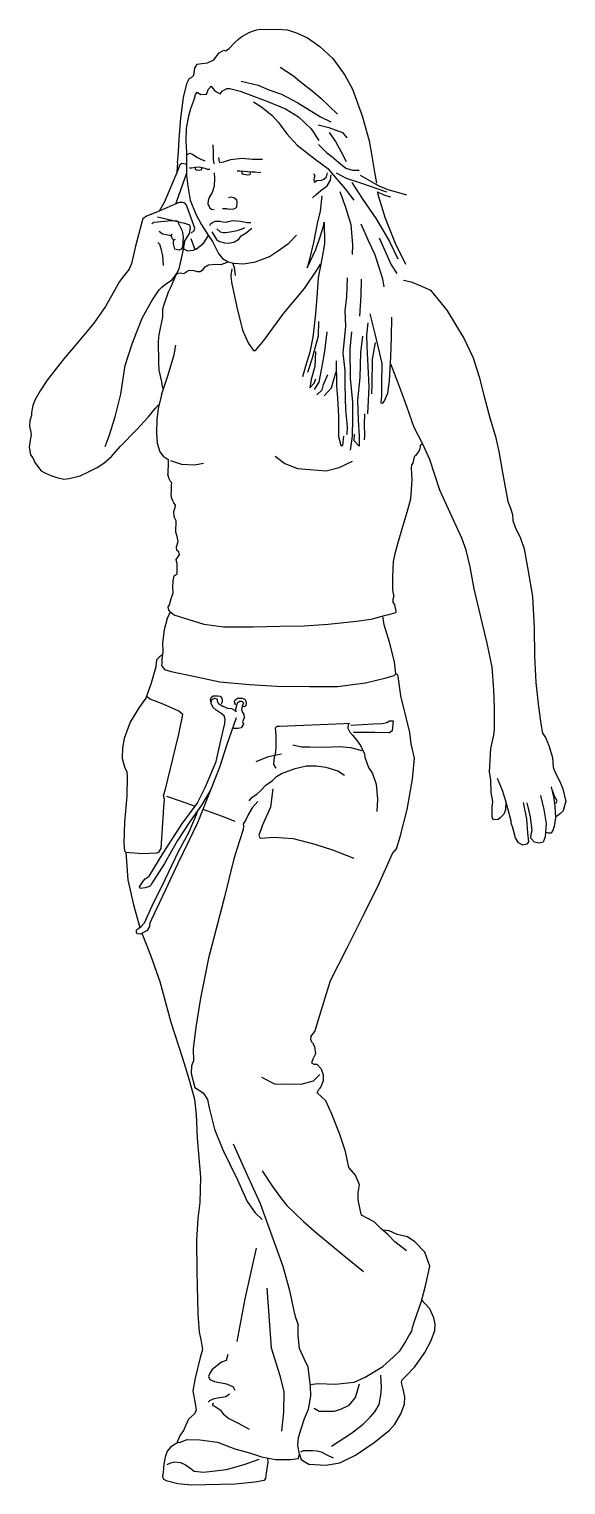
# Model space of a CAD drawing. Header units: millimetres. Extents: x -209 to 399, y -1 to 1649.
import ezdxf

# ---------------------------------------------------------------- set-up
doc = ezdxf.new("R2010")
doc.units = ezdxf.units.MM
doc.layers.add('ceco.net 129', color=7, linetype='Continuous')

msp = doc.modelspace()

# ---------------------------------------------------------------- linework, layer by layer
at = {"layer": 'ceco.net 129'}
for points in [[(-40.7, 1497.1), (-39.5, 1509.9), (-38.6, 1523.8), (-36.9, 1548.4), (-35.3, 1559.5), (-33.6, 1571.9), (-29.5, 1587.9), (-27, 1593.4), (-24.7, 1594.2), (-22.2, 1596.6), (-20.9, 1604.6), (-18.2, 1609.1), (-13, 1610), (-6.6, 1610.6), (0.4, 1614.1), (6.5, 1621.9), (11.8, 1624.9), (13.8, 1624.2), (18.1, 1626.9), (23.9, 1633.3), (28.6, 1637.7), (32.2, 1640.7), (41.3, 1645.6), (48.8, 1648), (53.6, 1648.7), (60.7, 1648.4), (72.3, 1648.9), (84.1, 1648), (94.1, 1644.8), (106.7, 1639), (120.5, 1629.2), (135.2, 1615.8), (148.8, 1596.7), (157.6, 1580.8), (168.5, 1550.6), (176.3, 1522.5)], [(75.5, 1605.8), (90.7, 1595.8), (98.2, 1589.7), (111.9, 1579.1), (121.7, 1570.6), (140.4, 1552.4)], [(-21.2, 1570.7), (-20.2, 1575), (-18.3, 1577.6), (-14.2, 1574.8), (-7.8, 1575.4), (-5.5, 1580.7), (-2.5, 1584.1), (-0.7, 1581.6), (1.3, 1579.2), (3.7, 1577.9), (7.7, 1575.5)], [(31.6, 1590.1), (50.8, 1585.5), (63, 1580.1), (77.1, 1575.1), (95.5, 1565.5), (108.6, 1557.6), (121.4, 1549.7), (133, 1543.9)], [(-21.2, 1570.7), (-25.7, 1558.7), (-28.3, 1550.4), (-30.7, 1536.6), (-31.1, 1522.1), (-30.5, 1509.5), (-30.5, 1494.4), (-30.2, 1483.1), (-29, 1471.1), (-26.2, 1455.2), (-19.7, 1439.1), (-13.7, 1428.1), (-5.8, 1415.4), (-1.1, 1408.2), (1.4, 1403.8), (5.7, 1394.7), (10.2, 1388.9), (16.7, 1385.2), (22.7, 1383.7), (34.1, 1382.9), (47.8, 1385.1), (63.6, 1391.2), (74.8, 1398.9), (85.6, 1406.2), (94.2, 1415.5)], [(7.7, 1575.5), (9.9, 1578.7), (15.2, 1581.5), (18.5, 1581.6), (30.4, 1578.7), (60.5, 1567.2), (81.8, 1558.6), (96.6, 1549.4), (110.6, 1536.1), (119.3, 1522.7)], [(45.4, 1566.5), (54.5, 1560.8), (66.6, 1551.2), (73.8, 1543.1), (83.1, 1530.1), (95, 1517.5)], [(118.6, 1540.6), (130.7, 1537.3), (146.2, 1531.7), (151.2, 1525.6)], [(-0.4, 1517.8), (-0.1, 1508.8), (-0.1, 1501), (0.4, 1496.2)], [(118.9, 1518.3), (128.5, 1508.7), (134, 1504.7), (142, 1497.8), (150.1, 1491.5), (157.7, 1489.2), (165, 1489.1)], [(131.1, 1531.6), (138.2, 1521.5), (144.9, 1509.8), (150.3, 1499.1)], [(176.3, 1522.5), (179.1, 1507.4), (182.4, 1487), (184.6, 1474.3)], [(-29.2, 1507), (-26.7, 1508.5), (-23.5, 1507.2), (-18.6, 1504), (-14.2, 1501.6), (-9.6, 1499.5)], [(5.7, 1503.4), (6.1, 1500), (7.4, 1497.8), (11.6, 1498.5), (20, 1501.2), (32.3, 1502.7), (44.4, 1501.7), (55.8, 1501.7)], [(95, 1517.5), (115.4, 1501.5), (129.6, 1490.8), (139.9, 1478.9), (149.3, 1468), (159.2, 1455.2)], [(-61.1, 1443), (-55.3, 1452.9), (-49.7, 1466), (-40.6, 1487.6), (-37.7, 1495.5), (-35.5, 1497.1), (-31.4, 1496.2), (-30.5, 1494.6)], [(-42.5, 1450.8), (-38.9, 1460.4), (-34.7, 1473.1), (-30.2, 1485)], [(-40.7, 1497.1), (-41.4, 1487.4), (-41.7, 1485)], [(-26.8, 1491.8), (-24.3, 1491.8), (-20.7, 1492.6), (-15.7, 1492.7), (-12.5, 1492.2), (-9.6, 1491.3), (-6.8, 1490.4), (-3.8, 1490.1)], [(-20.7, 1492), (-20.6, 1490.7), (-19.2, 1489.4), (-15.5, 1489.1), (-13.1, 1489.7), (-12.9, 1491.4)], [(1, 1486.2), (1.5, 1479.5), (0.8, 1471.1), (-1.5, 1463.8), (-4.3, 1458.9), (-5.9, 1454.9), (-6.1, 1450.9), (-4.3, 1446.8), (-1.7, 1444.6), (1.1, 1444.8)], [(26.8, 1488.2), (30, 1488.3), (34.9, 1487.9), (38.6, 1487.5), (44.1, 1487.2), (47.5, 1487.2), (51.6, 1486.5), (53.8, 1486.8)], [(32.1, 1487.9), (32.3, 1486.2), (32.8, 1484.8), (38.8, 1483.9), (41.7, 1484.1), (41.9, 1485.7), (41.9, 1486.8)], [(113.4, 1485.3), (114.8, 1482.5), (114.1, 1480.5), (113.8, 1478), (114.5, 1475.5), (117.3, 1477.3), (122.5, 1477.9), (125.2, 1478.8), (128, 1481.6), (129.2, 1486)], [(138.9, 1486.2), (150.3, 1480), (167.9, 1474.4), (196, 1464.5)], [(112.3, 1457.9), (116.1, 1461.3), (121.7, 1466.1), (128.9, 1471.5), (132.7, 1477.8), (133.3, 1483.9)], [(156.7, 1475.1), (169.3, 1455.8), (184.3, 1433.9), (199.5, 1408.1), (208.8, 1388.5)], [(166.3, 1483.6), (174, 1479), (186.6, 1471.7), (196.4, 1467.7), (218.6, 1461.3)], [(-25, 1417.7), (-21.6, 1420.7), (-21, 1423.3), (-30.4, 1449.6), (-32.1, 1451.6), (-34.7, 1452.6), (-38.8, 1452.4), (-63.3, 1442), (-75.7, 1437.1), (-79.7, 1434), (-80.8, 1430), (-88.2, 1403), (-91.4, 1388.2), (-92.6, 1383.3), (-95.4, 1376.8), (-101.3, 1369.3), (-106.4, 1363), (-110, 1356.2), (-122.2, 1334.8), (-135.3, 1315.8), (-154.2, 1293.2), (-169.2, 1275.2), (-177.6, 1264.7), (-188.2, 1251), (-196, 1239.2), (-201.6, 1229.2), (-204.5, 1222.4), (-205.2, 1218.6), (-205.8, 1214.1), (-206, 1211.3), (-207.9, 1205.1), (-208.1, 1199), (-206.8, 1192.4), (-206.4, 1189.2), (-207, 1185.6), (-208.5, 1175.1), (-206.9, 1166.6), (-204.3, 1163.3), (-201.9, 1158), (-197.8, 1152.2), (-195.1, 1148.4), (-190.7, 1146), (-183.8, 1143.3), (-177.1, 1140.8), (-169.4, 1139.1), (-163.4, 1139.7), (-150.9, 1142.8), (-141.3, 1147.3), (-131.7, 1152.2), (-124.1, 1157.1), (-115.4, 1164.7), (-105.5, 1176.1), (-87, 1195), (-73.7, 1209.2), (-65.5, 1219.6), (-62.3, 1223), (-61.5, 1223.5)], [(17.2, 1458.2), (20.2, 1458.9), (23.2, 1458.1), (26.1, 1456), (26.5, 1452.6), (26.3, 1447.3), (24.7, 1445.6), (22.7, 1445), (18, 1444.4), (15.2, 1445.3), (10.3, 1445.1)], [(122.8, 1459.9), (120.8, 1442.6), (117.6, 1428.8), (113.5, 1407.2), (108.5, 1386.6), (106.1, 1378.6), (116.2, 1399.2), (121.5, 1414.6), (124.7, 1425.6), (125.5, 1430), (125.9, 1405.7), (123.3, 1390.4), (118.8, 1367), (117, 1344.9), (115.4, 1322.7), (112.5, 1299.7), (109.4, 1282.8), (104.8, 1268), (101, 1255.1)], [(143.3, 1465), (149.5, 1447.2), (155.5, 1427.5), (157.6, 1404.4), (157.2, 1393.6)], [(218.1, 1382.1), (206.3, 1406), (195, 1434.3), (187.2, 1458.9), (185.7, 1464.5), (193.7, 1460.9), (200.7, 1459)], [(-63.2, 1436.2), (-32.8, 1429.1), (-26.8, 1427.1), (-26.2, 1423.8), (-27.2, 1417.4), (-30.4, 1412.3), (-33.8, 1407.2)], [(-69.8, 1428.6), (-67.3, 1430.3), (-47.2, 1431.9), (-40.7, 1431.7), (-39.5, 1428.6), (-35.2, 1420.4), (-34.3, 1413.5), (-34.9, 1401.9), (-36.3, 1399.5), (-38.5, 1398.6), (-43.4, 1399.4), (-45.1, 1405.5), (-45.2, 1408.9), (-44.3, 1410.1), (-42.7, 1410.9)], [(-61.5, 1419.9), (-57.7, 1417.1), (-53.5, 1416.2), (-47.4, 1415.2)], [(-3.9, 1426.4), (-2.7, 1428.5), (-0.9, 1429.8), (2, 1431.2)], [(-1.6, 1419.2), (0.7, 1415.3), (3.5, 1410.7), (7, 1408.2), (12.5, 1406.8), (17.6, 1406.3), (23.9, 1407.8), (28.8, 1411.1), (31.6, 1414.8), (37, 1418.1), (43.5, 1423.4)], [(2, 1431.2), (7.2, 1431.5), (10.9, 1430.4), (14.4, 1430), (16.7, 1430.8), (22.1, 1432), (30.7, 1431.2), (38.2, 1429.8), (42.6, 1429.7)], [(3.8, 1422.5), (7.7, 1419.4), (11, 1418.4), (13.9, 1418.5), (19.1, 1419.2), (26.9, 1420.8), (32.6, 1422.5), (35.7, 1424)], [(167.1, 1428.4), (175.5, 1408.8), (182.3, 1394.3), (187.7, 1377.9), (191.5, 1365.9), (193.2, 1357)], [(-63, 1407.3), (-61.1, 1405.3), (-59.3, 1400.4), (-57.5, 1392), (-56.9, 1380.9)], [(-44.6, 1409.7), (-46.2, 1411.4), (-47.3, 1414.1), (-47.5, 1416.1), (-46.4, 1416.7)], [(-34.7, 1395.8), (-33.2, 1404.1), (-31.8, 1410.3)], [(-25.6, 1411.5), (-21.5, 1400.3), (-19.4, 1399.5), (-10.7, 1406.7), (-5.6, 1415.1)], [(187.9, 1412.5), (196.9, 1392), (201.5, 1381.9), (207.8, 1372.2)], [(-122.3, 1176), (-118, 1188), (-111.3, 1209.6), (-104.6, 1235.2), (-99.8, 1267.8), (-92, 1292.4), (-80.4, 1321.3), (-69.5, 1341.2), (-61.3, 1353.5), (-58.4, 1356.7), (-54.1, 1359.9), (-46.5, 1365), (-41.7, 1371.8), (-38.5, 1377.4), (-34.7, 1395.8)], [(-19.4, 1399.5), (-22.7, 1397.9), (-28.8, 1397.3), (-32.6, 1399.1), (-33.8, 1400.9)], [(-57.3, 1242), (-58.3, 1249.4), (-61.3, 1262.6), (-61.6, 1271.5), (-62.2, 1294.9), (-61.3, 1302.5), (-57.3, 1322.9), (-57.3, 1331.9), (-55.4, 1338), (-50.7, 1351.1), (-47.7, 1357.2), (-44.5, 1365.4), (-42, 1371), (-40.3, 1372.3)], [(-40.3, 1372.3), (-37.6, 1372.7), (-33.5, 1372.2), (-30.1, 1374.3), (-27.5, 1375.9), (-22.1, 1375.4), (-18.4, 1374.1), (-14.9, 1374.4), (-11.7, 1376), (-9.1, 1379.5), (-5.3, 1381.7), (2.5, 1382.6), (8.6, 1382.4), (14.3, 1384.2), (16.4, 1385.4)], [(21, 1377.2), (19.7, 1369.9), (20.4, 1362.1), (26.6, 1333.8), (33.2, 1307.7), (39.7, 1292.7), (45.3, 1284.8), (47.9, 1284.7), (57.2, 1296), (79.8, 1327.1), (103.3, 1355), (117.9, 1377.1), (121.5, 1382.5)], [(22, 1383.3), (23.7, 1378.9), (24.5, 1373.1), (24.6, 1369.6)], [(151.5, 1367.2), (150.8, 1345.4), (148.8, 1329.8), (149.8, 1312.3), (146.7, 1281.9), (148.7, 1262.2), (148.8, 1245.8), (149.6, 1217.6), (151.5, 1198.5), (151, 1189.4)], [(165.9, 1323.5), (167.2, 1347.1), (167.6, 1365.5)], [(215.2, 1364.4), (223.9, 1362.7), (234.9, 1358.2), (245.7, 1353), (250.9, 1347.2), (264.2, 1330.4), (284, 1298.1), (294, 1276.4), (301.1, 1254.9), (306.2, 1234.1), (313.2, 1208.4), (319.5, 1187.3), (323.2, 1170.2), (327.2, 1146.7), (333.5, 1113.7), (336.3, 1106), (338.8, 1099.1), (339.1, 1092.2), (341.8, 1084.7), (347.6, 1072.3), (351.9, 1060.2), (356.6, 1034.9), (361.4, 1006.2), (363.3, 970), (363.6, 938.7), (365.1, 908.5), (367.8, 884.5), (370.9, 861.6), (372.8, 851.3), (376.2, 846.2), (379.8, 837.3), (383.9, 823.5), (384.7, 812.3), (387.4, 805.8), (392.3, 796.5), (395.8, 788), (399.1, 773.9), (398, 770.4), (395.9, 763.2), (392.9, 760.1), (388.6, 756.9)], [(177, 1326.4), (182.7, 1303.8), (186.5, 1287.9), (190.8, 1269.9), (190.5, 1248.1), (190.4, 1233.8), (189.7, 1225.4), (191.8, 1225.1), (193.5, 1226.9), (197.5, 1236.5), (199.5, 1250.5), (201, 1277.8), (201.6, 1299.4), (202.2, 1322.4)], [(106.8, 1260.3), (112.1, 1276.5), (119, 1301.4), (119.6, 1317.7)], [(114.6, 1240.5), (119.9, 1248.7), (122.9, 1264.7), (126.4, 1283.7), (128.9, 1306)], [(155.3, 1172), (157.5, 1187.7), (157.8, 1207.6), (158, 1226.3), (155.4, 1253.3), (154.9, 1286.1), (156.7, 1305.9)], [(174.8, 1213), (176.5, 1243.7), (175.4, 1266.9), (174.3, 1289.7), (173.9, 1302.2), (175.4, 1316.3)], [(-58.7, 1234.7), (-51.5, 1256.2), (-44.4, 1280), (-42.4, 1290.9)], [(168.9, 1301.1), (166.6, 1282.4), (166, 1254), (163.3, 1228.4), (164, 1206.1), (165.2, 1187.2), (165.2, 1176.3), (159.4, 1182.3), (159.7, 1190.1)], [(183.4, 1294), (179.8, 1275.1), (179.4, 1246.3), (178.9, 1235.7)], [(115.5, 1283.6), (114.9, 1266.7), (110.6, 1251.9), (109.1, 1242.6), (114, 1247.8), (116, 1252.5)], [(138.9, 1273.1), (139.6, 1244.7), (140.6, 1231.2), (141.7, 1210.2), (141.8, 1187.2), (144.5, 1177), (146.8, 1177.3), (147.6, 1187.7)], [(117.3, 1234.5), (123.1, 1240.1), (124.7, 1246.2), (129.5, 1257.4)], [(125.3, 1233.3), (133.7, 1242.6), (136.3, 1251.8), (138.9, 1260.7)], [(331.1, 773.6), (330.9, 764.2), (328.8, 759.5), (324.8, 755.3), (322.5, 753.4), (317.3, 752.9), (315.7, 755.7), (315.8, 767.5), (316.4, 773.9), (314.7, 784.1), (314.1, 798), (312.6, 807.5), (314.2, 833.8), (317.7, 848.8), (318.3, 855.5), (318.5, 880.1), (317.5, 900.2), (315.5, 926), (310, 953), (304.6, 975.1), (295.4, 1014.6), (290.7, 1039.7), (286.1, 1058.4), (281.5, 1072.3), (270.3, 1096), (256.6, 1126.4), (245.1, 1161.3), (237.3, 1178.8), (227.4, 1197.7), (219.3, 1220.3), (212.3, 1239.7), (209, 1248.9), (203.1, 1263.8), (201.1, 1269.3)], [(-58.7, 1234.7), (-62.6, 1219.2), (-63.9, 1206.7), (-64.3, 1191.5), (-63.6, 1179.8), (-60.7, 1170.1), (-56.8, 1165.2), (-51.3, 1161.3), (-51.1, 1154.2), (-51.6, 1149.1), (-51.6, 1144.8)], [(171.2, 1212.9), (170.8, 1200.9), (171.2, 1188.1), (170.6, 1183.5)], [(237.3, 1178.8), (234.3, 1177.5), (234.2, 1176.7), (233.8, 1172.9), (232, 1169.6), (229, 1165.9), (227.4, 1164.3), (226.6, 1160.8), (226, 1157.2), (224.2, 1155.4), (223.8, 1151.6), (224.7, 1138.1), (223.1, 1116.3), (218.9, 1101.2), (213.2, 1081.2), (208.9, 1066.9), (205.6, 1054.4), (203.5, 1045.6), (202.7, 1028.4), (202.8, 1014.1), (203.6, 1009.1), (204.2, 1006.3), (203.2, 1003.1), (203.4, 999.6), (205.1, 996.7), (206.5, 989.3), (206.3, 987.4), (203.5, 986.8), (198.3, 985.4), (193.4, 984), (178.3, 980.1), (162.2, 977.8), (129.9, 974.2), (103, 972.5), (75.4, 971.9), (45.2, 971.1), (11.6, 971.3), (-10.2, 974.4), (-27.3, 979.7), (-44.4, 984.8), (-47.9, 987.5), (-50.5, 990.6), (-51.2, 994.2), (-49.5, 996.7), (-47.6, 1003.9), (-46.5, 1006.8), (-45.5, 1010.2), (-45.7, 1016.3), (-45.5, 1023.8), (-44.4, 1029.3), (-40.9, 1031.8), (-41, 1043.2), (-42.1, 1048), (-40.2, 1050.5), (-38.2, 1053.4), (-39.1, 1056.5), (-41.5, 1058.2), (-41.6, 1062.4), (-39.7, 1068.5), (-40.8, 1073.9), (-42.4, 1079.1), (-42, 1091.7), (-44.4, 1096.3), (-44.7, 1102.4), (-43.1, 1106.9), (-43, 1109.4), (-44.6, 1112.3), (-45.9, 1114.3), (-47.4, 1118.2), (-47.8, 1122.4), (-47.5, 1126.2), (-47.2, 1128.9), (-47.2, 1132.4), (-47.1, 1134.7), (-48.4, 1136.5), (-49.9, 1139.2), (-51.5, 1144.4), (-51.6, 1144.8)], [(-48.4, 1160.1), (-36.2, 1155.9), (-21.3, 1155.1), (-11, 1157.1)], [(70.1, 1164.9), (80.9, 1156.8), (95.2, 1151), (109, 1149.8), (127.7, 1148.4), (142.5, 1152.2), (157.6, 1159.3)], [(-48.7, 988.5), (-52.2, 981), (-55.8, 968.3), (-57.7, 953.4), (-57.3, 943.2), (-58.2, 935), (-58.4, 930.9), (-58.5, 927.7), (-55.2, 923.4), (-47.7, 921.1), (-22.3, 915.7), (7.5, 909.5), (40.9, 906.2), (72.1, 904.5), (108.7, 904.2), (140.5, 904.1), (172.3, 908.3), (195.7, 914), (204.8, 916.5), (206.5, 918.3), (205.2, 932), (199.5, 954.3), (193.4, 973.8), (191.8, 983.6)], [(-57.7, 939.9), (-61, 937.6), (-64.2, 934.4), (-65, 926.5), (-70.4, 907.7), (-76.3, 890.9), (-84.3, 879.7), (-94.2, 863.8), (-101.1, 845), (-103, 834.7), (-103.1, 822.5), (-100.6, 812.9), (-97.9, 807.5), (-97.4, 802), (-97.9, 779.9), (-100.4, 750.4), (-101.5, 726.7), (-100.5, 718), (-99.1, 716.2), (-96.7, 685), (-90.3, 656.6), (-83.2, 631.1)], [(112.1, 500.3), (110.2, 503.7), (110.8, 507.8), (114.9, 513), (120.4, 531.7), (132.8, 570.9), (151.1, 607.3), (170.9, 646.6), (187.3, 679.9), (202.7, 714.9), (207.3, 720), (211.4, 733.8), (219.5, 764.8), (225.4, 799.1), (227.6, 823), (224.1, 839), (222.3, 852), (218.4, 869.1), (212.1, 893.4), (209.4, 915.8), (208.7, 917.4), (206.5, 918.3)], [(-99.1, 716.2), (-80.4, 714.7), (-63.9, 715.5), (-61.7, 716.3), (-59, 720.6), (-56.1, 767), (-55.3, 776.4), (-56.6, 780.7), (-54, 787.8), (-43, 834.7), (-38.9, 850.2), (-34.6, 872.5), (-39.1, 876.2), (-56.9, 884.2), (-71.7, 889.7), (-75.7, 892.6)], [(-2.7, 887.2), (-3.3, 889.7), (-2.5, 891.7), (-0.2, 893.4), (4.7, 893.6), (7.9, 893.2), (9.6, 891), (10, 888.2), (9.7, 885.6), (8.7, 884)], [(25.5, 883.3), (24.2, 885.3), (24.1, 887.7), (25.3, 889.2), (27.3, 890.7), (32.7, 890.8), (35.6, 889.8), (36.9, 887.3), (37, 884.8), (36.9, 883), (35.6, 881.4), (32.6, 880.7)], [(12.2, 870.7), (8.9, 873.6), (3.3, 877.2), (-0.7, 880.8), (-2.6, 884.9), (-1.9, 888.8), (1.2, 890.7), (4.3, 890), (4.2, 887.4), (5.9, 884.8), (10.9, 881.9), (16.2, 879.5), (20.4, 879.3), (23.9, 877.3), (25.7, 875.4), (25.5, 878.7), (26.1, 881.2), (27.3, 885.4), (29.8, 887.5), (32.4, 887.3), (34.3, 885.6), (32.8, 881.4), (31.8, 878.1), (32.1, 876.8), (32.9, 874.6), (34.6, 872.7), (34.8, 868.7), (33.6, 866), (32.9, 864.1), (34.3, 861.5), (31.6, 857.1), (28.1, 856.4), (22.8, 856.3)], [(-77.2, 676.1), (-83, 675.3), (-83.5, 677.1), (-79.4, 683.5), (-77.3, 686), (-72.8, 689.1), (-56.8, 715.1), (-35.6, 748), (-18.4, 771.4), (-8.7, 790.5), (3.3, 819.1), (9, 844.3), (13.2, 862.3), (13.3, 867.2), (12.2, 870.7)], [(25.9, 868.6), (15, 837.2), (7.2, 813.5), (-3.3, 786.6), (-13.4, 769.6), (-26.9, 750.2), (-40.5, 729.5), (-55.3, 703.4), (-67.5, 684.8), (-69.5, 681.2), (-70.2, 679.3), (-72.4, 677.4), (-77.2, 676.1)], [(71.2, 811.6), (68.6, 815.8), (69.3, 824.3), (70.6, 829.5), (71, 836.5), (71.2, 848.7), (70.3, 857.3), (72.3, 859.2), (75, 859)], [(75, 859), (147.6, 862.2), (154.6, 862.6)], [(152.5, 861.3), (152.4, 856.9), (154.5, 852.4), (158.1, 848.4), (162.9, 842.4), (166.7, 837.1), (171, 827.9), (171.7, 824), (175.8, 812.3), (180.2, 805.6), (184.4, 793.5), (185.8, 776.5), (185.2, 762.6)], [(155.5, 860.1), (181.5, 861.7), (191.2, 862.2), (196.6, 863.2), (199.3, 865), (203.7, 865.1), (202.5, 854), (199.3, 851.6), (182.8, 852), (158.7, 852)], [(48.5, 819.1), (62.5, 824.9), (77.1, 827.8)], [(90.1, 838.1), (99.9, 835.8), (108.7, 835.6), (125.7, 835.5), (142.6, 836.1), (155.2, 834.9), (168.1, 831.5)], [(40.5, 774.4), (43.9, 778.7), (49.1, 782.1), (53.5, 785.9), (59.5, 792.3), (66.9, 797.6), (71.6, 802.1), (77.3, 805.4), (92.8, 811.1), (105.6, 814.1), (116.3, 814.2), (127.3, 812.7), (141, 808.6), (148.6, 803.4)], [(350.7, 772.6), (354.7, 754.1), (355.6, 738.2), (356.8, 728.2), (354.9, 725.3), (350.3, 724.4), (345.4, 726.9), (342.2, 732.6), (339.1, 743.9), (337.2, 749.2), (337.3, 751.7), (331, 774.1), (327.2, 786.3), (321.9, 799.8)], [(-3.3, 786.6), (-17.8, 749.6), (-27.6, 729), (-40.5, 702.6), (-54.2, 673.5), (-70.5, 639.4), (-72.4, 634.6), (-72.4, 632.1), (-74.9, 627.5), (-82.5, 623.5), (-85.8, 623.8), (-87, 625.2), (-87, 627.5), (-86.6, 628.8)], [(-52.9, 779.9), (-37.4, 774.4), (-20.7, 768.3)], [(67.4, 788), (64.6, 767.3), (55.2, 746), (51.4, 735.2), (53.2, 732.3), (68.4, 733.2), (90.3, 731.7), (114.8, 725.3), (134.8, 719.1), (159, 709.4)], [(370.5, 780.6), (374.1, 764.8), (377, 748.8), (375.5, 733.7), (373.4, 727.8), (368.8, 726.4), (363.6, 727.5), (359.6, 732.2), (360, 736.8), (361, 740.9), (359.2, 756.4), (355.2, 772.2)], [(382.6, 790.5), (385.5, 777.5), (386.8, 768.2), (387.3, 755.2), (385.7, 745.5), (384.1, 740.2), (382.1, 737.7), (379.3, 737.9), (377, 738.6)], [(387.7, 771.3), (389.1, 774.4), (386.2, 779.8), (384.2, 785.6)], [(-86.6, 628.8), (-84.4, 630.2), (-81.8, 632.2), (-78, 636.2), (-69.1, 655.6), (-54.7, 685.3), (-39.4, 717), (-27.5, 739.2), (-19.2, 759), (-17.5, 763.7)], [(50.5, 773.7), (44.1, 766.4), (39.8, 759.4), (36.3, 752.1), (33.9, 748.5), (34, 745.8), (33.8, 742.2), (29.6, 729.1), (23.2, 708.6), (12.1, 664.2), (4.7, 635.1), (-5.6, 596.3), (-14.7, 551), (-19.7, 518.1), (-23, 493.4), (-22.6, 479.9), (-24.7, 474.3), (-25, 465.6), (-21, 449.6), (-11.6, 443.6), (-6.5, 436.2), (-4.7, 426.6), (1.4, 402.5), (10.7, 379.2), (27.3, 344.9), (38.2, 320.5), (47.3, 307.5), (55.2, 300.3)], [(-11.7, 765), (9.9, 757), (24.2, 751.6)], [(-80.8, 624.4), (-71.1, 599.7), (-60.6, 569.9), (-48, 523.9), (-34.9, 483), (-27.8, 459.4)], [(112.1, 500.3), (114.6, 496), (115.7, 487.7), (112.7, 481.9), (111.3, 477.8), (113.6, 476.1), (117, 476.2), (121.9, 470.9), (124.2, 464.2), (124.2, 457.4), (121.7, 450.5), (120, 448.2)], [(54.5, 461.5), (69.9, 453.6), (83.5, 454), (99.4, 453.6), (113.3, 457.2), (120.6, 464.3)], [(-27.8, 459.4), (-21.3, 436.4), (-19.3, 419.2), (-18.4, 392.1), (-14.4, 348.1), (-15.1, 319.4), (-17.4, 301.3), (-18.9, 276.7), (-18.7, 240.7), (-17.5, 193.1), (-15.9, 172.6), (-14.2, 164.2), (-12.4, 152.8), (-15, 143.7), (-20.6, 120.4), (-23.2, 106.1), (-20.5, 91.6), (-19.4, 84.2), (-21.2, 80), (-28.1, 73.7), (-31.3, 66.9), (-33.6, 61), (-37.4, 55.9), (-40.6, 48.9), (-40.9, 47.8), (-38.2, 47.5), (-29.7, 50.7), (-15.4, 50.4), (4.7, 47.9), (24.2, 40.4), (41, 35.7), (54.5, 31.1), (70.3, 28.3), (87.8, 28), (96.6, 29.3), (97.5, 34.2), (95.6, 44.1), (96.5, 53), (99.3, 63), (103.1, 74.5), (107.8, 85.1), (110.4, 99.8), (110, 111.3), (107.5, 132.7), (103.1, 141.5), (97.6, 153.8), (95.9, 168.8), (96.1, 180.7)], [(218.8, 264.5), (205.4, 274.7), (197.4, 283.1), (189.5, 289.9), (182, 297.3), (167.9, 305), (166.3, 311.3), (163.9, 322.3), (163.9, 330.3), (165.4, 339.4), (161, 350.3), (153.4, 359.2), (149.5, 377.3), (142.9, 397.5), (134.3, 419.6), (127.2, 434.4), (117.6, 443.6), (120, 448.2)], [(22.4, 385.8), (37.2, 352.9), (52.9, 318.3), (66.2, 281.7), (78.6, 247.3), (86.4, 219.7), (91.3, 196.5), (92.5, 190.3), (96.1, 180.7)], [(55.3, 355.1), (67, 337.7), (76.1, 325), (83.1, 316.1), (102.1, 297.7), (117, 284.6), (147.8, 259.3), (170.1, 241.3)], [(109.8, 113.1), (118.7, 114.3), (137.8, 113.6), (159.5, 115.7), (171.8, 121.5), (192, 133.7), (203.5, 144), (211.6, 151.6), (217, 160.6), (221.5, 168.4), (224.7, 173.7), (225.3, 177.6), (227.3, 183.8), (235.6, 207.6), (240.7, 226.4), (245.2, 247.4), (239.5, 263), (228, 274.8), (219.9, 280.6), (208.3, 283.2), (199.1, 287.2), (192.2, 288.1)], [(48.5, 267.5), (35.7, 210.4), (26.7, 161.7)], [(60.6, 222.3), (65.6, 154.8), (75.2, 123.3), (79.9, 104.7), (79.4, 81.8), (77.2, 60.2)], [(97.5, 34.2), (99.3, 28.3), (103.6, 25.4), (108.2, 22.8), (127.2, 21.7), (143.1, 24.4), (161, 33.2), (182, 47.4), (199.3, 61.5), (205.4, 68.3), (212.4, 80.1), (216.3, 90.7), (216.9, 99.2), (215, 107.7), (213.2, 115.5), (213.8, 118.4), (218, 122.5), (228.2, 133.3), (239.6, 149.4), (246.5, 163.2), (250.7, 174.5), (251, 181.5), (249.5, 188.8), (245.1, 198.8), (239.7, 204.4), (235.9, 208.6)], [(16.4, 147.1), (14.4, 140.2), (9.4, 138.4), (-1.5, 130.3), (-4.4, 125.4), (-5.4, 122.2), (-3.9, 118.8), (1.2, 116.5), (14.8, 113.9), (22.5, 110.5), (24.2, 106.8)], [(133.9, 43.2), (156.3, 58.2), (169.5, 68.1), (177.7, 76.2), (183, 82.3), (187.6, 90.4), (189.8, 101.1), (190.2, 109.8), (189.6, 123.7)], [(18.3, 102.1), (14.3, 99.3), (9.7, 98.5), (0.4, 96.8), (-4.5, 94.7), (-6, 93)], [(114.1, 86.3), (120, 83), (126.3, 82.9), (137, 83.1), (145, 85.5), (153.6, 89.7), (161, 98.3), (165.4, 114)], [(0.4, 91.8), (-1, 91.1), (-1, 89.4), (1.1, 89), (7.8, 84.4), (11.1, 79.8), (17.6, 74.7), (28.8, 69), (40.5, 62.7)], [(-39, 47.6), (-41.5, 46.6), (-48.3, 42.6), (-52.2, 37.6), (-54.4, 30.8), (-55.9, 23), (-56.9, 14), (-57.4, 8.8), (-56.5, 5.9), (-53.3, 4.3), (-40.2, 1.1), (-24.9, -0.6), (24.9, 0.6), (46.9, 2.8), (57.9, 4.8), (59.5, 6.8), (59.8, 10.5), (62, 25.2), (61.6, 29.8)], [(99.1, 37), (102.2, 38.5), (112.1, 38.5), (117.4, 38), (122.2, 36.9), (128.5, 33.5), (135.6, 29.9)], [(-52.3, 22.4), (-48.3, 24.4), (-43.7, 25.4), (-37.3, 24.6), (-31.5, 22), (-26.6, 18.9), (-21.7, 14.8), (-10.7, 13.8), (-1.4, 14.8), (15, 16.9), (34.8, 22.6), (52, 28.6)]]:
    msp.add_lwpolyline(points, dxfattribs=at)

doc.saveas('drawing.dxf')
